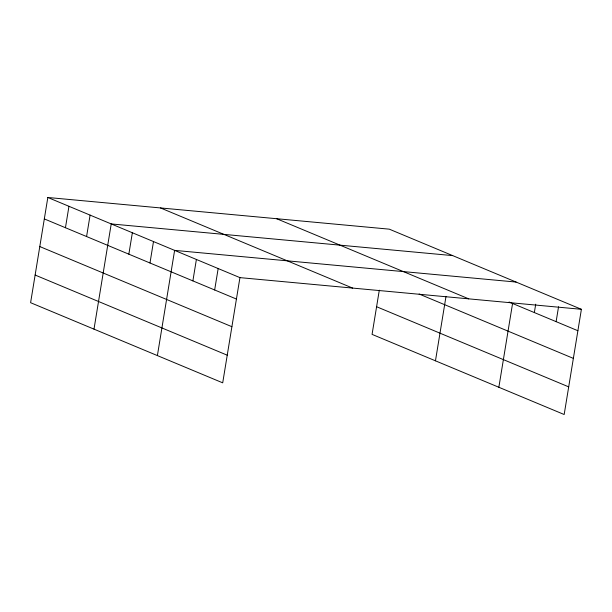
<?xml version="1.0" encoding="UTF-8"?>
<svg xmlns="http://www.w3.org/2000/svg" width="612" height="612" viewBox="0 0 612 612"><rect width="100%" height="100%" fill="white"/><g stroke="black" fill="none" stroke-linecap="round" stroke-linejoin="round"><path stroke-width="0.92" d="M47.828 197.485L30.6 302.695L222.707 382.837L239.935 277.626L47.828 197.485L389.293 229.163L581.4 309.305L564.172 414.515L372.065 334.374L379.302 290.18M65.453 227.725L68.957 206.305M86.583 236.546L90.094 215.118M93.996 329.141L111.223 223.931L452.689 255.609M128.849 254.179L132.353 232.751M149.978 262.992L153.49 241.564M157.391 355.587L174.619 250.377L516.084 282.055M192.887 280.893L196.391 259.465M214.659 289.973L218.163 268.546M435.461 360.82L446.01 296.392M498.857 387.266L512.573 303.483M534.345 312.564L535.722 304.179M556.117 321.652L558.557 306.742M239.935 277.626L581.4 309.305M509.054 302.014L577.889 330.732M276.609 218.706L468.716 298.847M419.121 294.035L573.36 358.38M160.512 207.942L352.619 288.084M376.594 306.727L568.701 386.868M44.316 218.912L236.431 299.054M39.795 246.56L231.902 326.701M35.129 275.048L227.236 355.19"/></g></svg>
